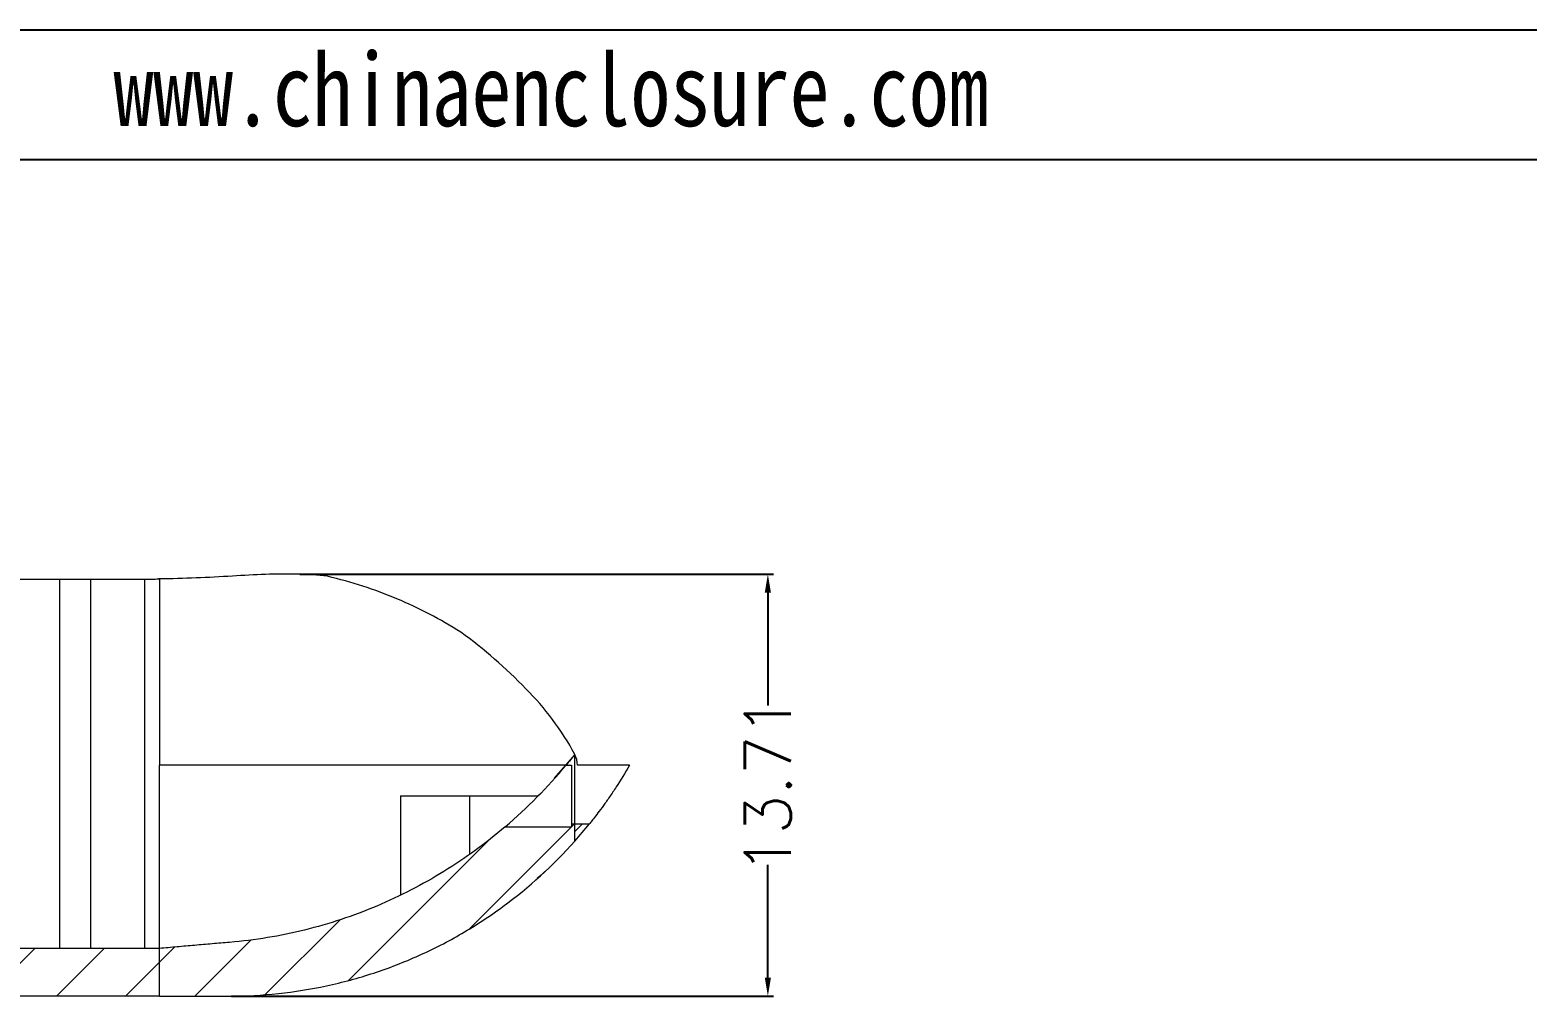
# Model space of a CAD drawing. Header units: inches. Extents: x 1582 to 2189, y 327 to 504.
# Drawn here: x 1681.12 to 1729.74, y 472.51 to 503.89 of the extents above; entities that cross this region are included whole.
import ezdxf

# ---------------------------------------------------------------- set-up
doc = ezdxf.new("R2010")
doc.units = ezdxf.units.IN
doc.header["$LTSCALE"] = 15
doc.layers.add('文字', color=81, linetype='Continuous')
doc.styles.get("Standard").update_dxf_attribs({"font": 'txt', "bigfont": 'gbcbig.shx'})
doc.styles.add('宋体', font='', dxfattribs={"width": 0.8, "height": 3.5})
doc.styles.get('宋体').set_extended_font_data('SimSun')
doc.dimstyles.new('2', dxfattribs={"dimtxt": 1.5, "dimasz": 0.6, "dimexe": 0.18, "dimexo": 0.0625, "dimgap": 0.09, "dimtad": 0, "dimdsep": 46, "dimtxsty": 'Standard', "dimcen": 0, "dimclrd": 3, "dimclre": 3, "dimadec": 0, "dimazin": 2, "dimtfac": 1, "dimtofl": 0, "dimtmove": 0, "dimatfit": 3, "dimfxl": 1, "dimtolj": 1, "dimtzin": 0, "dimarcsym": 0})
pattern_1 = [(45, (-37.5269, -52.633), (-1.122532, 1.122532), [])]

# ---------------------------------------------------------------- blocks, each defined once
blk = doc.blocks.new('*D215')
at = {"color": 3, "lineweight": -2}
for p, q in [((1689.892, 486.212), (1705.268, 486.212)), ((1705.088, 485.612), (1705.088, 481.949)), ((1705.088, 473.106), (1705.088, 476.769)), ((1687.671, 472.506), (1705.268, 472.506))]:
    blk.add_line(p, q, dxfattribs=at)
at = {"color": 3}
for points in [[(1704.988, 485.612), (1705.188, 485.612), (1705.088, 486.212)], [(1704.988, 473.106), (1705.188, 473.106), (1705.088, 472.506)]]:
    blk.add_solid(points, dxfattribs=at)
at = {"layer": 'Defpoints', "color": 0}
for p in [(1689.83, 486.212), (1687.609, 472.506), (1705.088, 472.506)]:
    blk.add_point(p, dxfattribs=at)
at = {"color": 0, "insert": (1705.088, 479.359), "char_height": 1.5, "attachment_point": 5, "rotation": 90}
blk.add_mtext('\\A1;13.71', dxfattribs=at)

msp = doc.modelspace()

# ---------------------------------------------------------------- hatches: boundary and pattern name
at = {"linetype": 'Continuous', "lineweight": 0}
h = msp.add_hatch(dxfattribs=at)
h.set_pattern_fill('ANSI31', color=4, scale=0.5, style=0)
h.set_pattern_definition(pattern_1)
edge = h.paths.add_edge_path(flags=0)
edge.add_line((1685.33, 474.052), (1685.33, 472.506))
edge.add_line((1685.33, 472.506), (1687.609, 472.506))
edge.add_spline(control_points=[(1687.609, 472.506), (1689.734, 472.506), (1691.842, 472.964), (1694.709, 474.251), (1695.632, 474.788), (1697.333, 476.036), (1698.113, 476.745), (1698.819, 477.539)], knot_values=[0, 0, 0, 0, 0.5, 0.5, 0.75, 0.75, 1, 1, 1, 1], weights=[1, 1, 1, 1, 1, 1, 1, 1], degree=3, periodic=0)
edge.add_line((1698.819, 477.539), (1698.819, 478.104))
edge.add_line((1698.819, 478.104), (1698.707, 478.104))
edge.add_line((1698.707, 478.104), (1698.707, 478.006))
edge.add_line((1698.707, 478.006), (1696.559, 478.006))
edge.add_spline(control_points=[(1696.559, 478.006), (1695.302, 476.934), (1693.903, 476.07), (1690.875, 474.792), (1689.26, 474.389), (1687.609, 474.25)], knot_values=[0, 0, 0, 0, 0.5, 0.5, 1, 1, 1, 1], weights=[1, 1, 1, 1, 1, 1], degree=3, periodic=0)
edge.add_spline(control_points=[(1687.609, 474.25), (1687.42, 474.234), (1687.043, 474.202), (1686.474, 474.153), (1685.903, 474.103), (1685.521, 474.069), (1685.33, 474.052)], knot_values=[0, 0, 0, 0, 0.25, 0.5, 0.75, 1, 1, 1, 1], weights=[1, 1, 1, 1, 1, 1, 1], degree=3, periodic=0)
h = msp.add_hatch(dxfattribs=at)
h.set_pattern_fill('ANSI31', style=0)
h.set_pattern_definition([(45, (1270.117, -27.185), (-2.245064, 2.245064), [])])
edge = h.paths.add_edge_path(flags=0)
edge.add_arc((1687.609, 487.506), 15, 318.3585, 321.1881)
edge.add_line((1699.297, 478.104), (1698.819, 478.104))
edge.add_line((1698.819, 478.104), (1698.819, 477.539))
h = msp.add_hatch(dxfattribs=at)
h.set_pattern_fill('ANSI31', color=4, scale=0.5, style=0)
h.set_pattern_definition(pattern_1)
h.paths.add_polyline_path([(1667.397, 472.506), (1685.33, 472.506), (1685.33, 474.052), (1653.369, 474.052), (1653.369, 472.506), (1666.17, 472.506), (1666.17, 472.706), (1667.397, 472.706)], flags=0)

# ---------------------------------------------------------------- linework, layer by layer
for p, q in [((1581.852, 503.888), (1832.153, 503.888)), ((1586.066, 499.674), (1827.94, 499.674))]:
    msp.add_line(p, q)
at = {"color": 7, "linetype": 'Continuous', "lineweight": 15}
for p, q in [((1680.349, 486.052), (1682.099, 486.052)), ((1682.099, 474.052), (1682.099, 486.052)), ((1682.099, 486.052), (1683.099, 486.052)), ((1683.099, 474.052), (1683.099, 486.052)), ((1683.099, 486.052), (1684.849, 486.052)), ((1684.849, 486.052), (1684.849, 474.052)), ((1684.849, 486.052), (1685.086, 486.052)), ((1685.298, 486.054), (1685.298, 486.052)), ((1685.33, 486.052), (1685.33, 480.006)), ((1685.33, 474.052), (1685.33, 480.006)), ((1698.819, 480.354), (1698.149, 479.579)), ((1698.536, 480.006), (1698.707, 480.006)), ((1698.707, 480.006), (1698.707, 478.104)), ((1698.819, 478.104), (1698.819, 480.354)), ((1700.599, 480.006), (1698.907, 480.006)), ((1693.157, 479.006), (1693.157, 475.782)), ((1693.157, 479.006), (1695.407, 479.006)), ((1695.407, 477.11), (1695.407, 479.006)), ((1695.407, 479.006), (1697.632, 479.006)), ((1697.714, 479.1), (1697.616, 479.006)), ((1696.559, 478.006), (1698.707, 478.006)), ((1698.707, 478.104), (1698.707, 478.006)), ((1698.707, 478.104), (1698.819, 478.104)), ((1698.819, 478.104), (1699.297, 478.104)), ((1698.819, 477.539), (1698.819, 478.104)), ((1698.687, 477.393), (1698.687, 477.393)), ((1697.85, 476.545), (1697.85, 476.545)), ((1693.149, 475.775), (1693.149, 475.775)), ((1685.33, 474.052), (1653.369, 474.052)), ((1685.33, 472.506), (1685.33, 474.052)), ((1693.181, 473.579), (1693.181, 473.579)), ((1685.33, 472.506), (1667.397, 472.506)), ((1685.33, 472.506), (1687.609, 472.506))]:
    msp.add_line(p, q, dxfattribs=at)
msp.add_arc((1687.609, 487.506), 15, 318.3585, 321.1881, dxfattribs=at)
for points, knots in [([(1689.83, 486.212), (1689.478, 486.215), (1689.124, 486.212), (1688.414, 486.191), (1688.057, 486.171), (1687.7, 486.147)], [0, 0, 0, 0, 0.5, 0.5, 1, 1, 1, 1]), ([(1695.115, 484.323), (1694.453, 484.744), (1693.761, 485.106), (1692.32, 485.713), (1691.57, 485.958), (1690.787, 486.14)], [0, 0, 0, 0, 0.5, 0.5, 1, 1, 1, 1]), ([(1698.819, 480.354), (1698.607, 480.757), (1698.364, 481.132), (1697.829, 481.843), (1697.539, 482.176), (1697.232, 482.489)], [0, 0, 0, 0, 0.5, 0.5, 1, 1, 1, 1]), ([(1700.599, 480.006), (1700.454, 479.754), (1700.308, 479.519), (1700.092, 479.187), (1700.019, 479.079), (1699.88, 478.878), (1699.813, 478.783), (1699.622, 478.521), (1699.507, 478.371), (1699.385, 478.215), (1699.352, 478.173), (1699.308, 478.118), (1699.297, 478.104), (1699.297, 478.104)], [0, 0, 0, 0, 0.25, 0.25, 0.375, 0.375, 0.5, 0.5, 0.75, 0.75, 0.875, 0.875, 1, 1, 1, 1]), ([(1696.559, 478.006), (1696.245, 477.738), (1695.919, 477.481), (1695.255, 476.997), (1694.915, 476.769), (1693.872, 476.125), (1693.146, 475.75), (1692.01, 475.271), (1691.622, 475.125), (1690.838, 474.864), (1690.443, 474.75), (1689.246, 474.454), (1688.434, 474.32), (1687.609, 474.25)], [0, 0, 0, 0, 0.125, 0.125, 0.25, 0.25, 0.5, 0.5, 0.625, 0.625, 0.75, 0.75, 1, 1, 1, 1]), ([(1687.609, 472.506), (1688.671, 472.506), (1689.721, 472.617), (1691.276, 472.951), (1691.788, 473.09), (1692.787, 473.418), (1693.275, 473.607), (1694.231, 474.036), (1694.698, 474.276), (1695.611, 474.807), (1696.057, 475.1), (1697.333, 476.036), (1698.113, 476.745), (1698.819, 477.539)], [0, 0, 0, 0, 0.25, 0.25, 0.375, 0.375, 0.5, 0.5, 0.625, 0.625, 0.75, 0.75, 1, 1, 1, 1]), ([(1697.848, 476.544), (1697.845, 476.542), (1697.769, 476.464), (1697.683, 476.397), (1697.6, 476.333)], [0, 0, 0, 0, 0.03426, 1, 1, 1, 1])]:
    msp.add_open_spline(points, degree=3, knots=knots, dxfattribs=at)
for points in [[(1690.787, 486.14), (1690.471, 486.184), (1690.152, 486.208), (1689.83, 486.212)], [(1685.086, 486.052), (1685.157, 486.052), (1685.227, 486.053), (1685.298, 486.054)], [(1685.33, 486.054), (1685.319, 486.054), (1685.309, 486.054), (1685.298, 486.054)], [(1685.33, 486.052), (1685.319, 486.052), (1685.309, 486.052), (1685.298, 486.052)], [(1687.7, 486.147), (1686.917, 486.098), (1686.126, 486.068), (1685.33, 486.054)], [(1697.232, 482.489), (1696.577, 483.157), (1695.876, 483.78), (1695.115, 484.323)], [(1696.559, 478.006), (1697.275, 478.616), (1697.934, 479.283), (1698.536, 480.006)], [(1698.819, 480.354), (1698.725, 480.236), (1698.631, 480.12), (1698.536, 480.006)], [(1698.907, 480.006), (1698.906, 480.127), (1698.875, 480.246), (1698.819, 480.354)], [(1687.609, 474.25), (1687.42, 474.234), (1687.043, 474.202), (1686.474, 474.153), (1685.903, 474.103), (1685.521, 474.069), (1685.33, 474.052)]]:
    msp.add_open_spline(points, degree=3, dxfattribs=at)
at = {"color": 8, "linetype": 'Continuous', "lineweight": 15}
msp.add_open_spline([(1698.513, 480.006), (1697.846, 480.006), (1696.41, 480.006), (1694.092, 480.006), (1691.767, 480.006), (1689.553, 480.006), (1687.467, 480.006), (1686.045, 480.006), (1685.33, 480.006)], degree=3, knots=[0, 0, 0, 0, 0.1642946, 0.3535703, 0.5437228, 0.6942758, 0.846245, 1, 1, 1, 1], dxfattribs=at)

# ---------------------------------------------------------------- texts
at = {"layer": '文字', "color": 0, "insert": (1683.84, 503.138), "char_height": 2.37322, "width": 41.69527, "attachment_point": 1, "style": '宋体'}
msp.add_mtext('www.chinaenclosure.com', dxfattribs=at)

# ---------------------------------------------------------------- dimensions: what is measured, and where the dimension line sits
dim = msp.add_linear_dim(base=(1705.088, 472.506), p1=(1689.83, 486.212), p2=(1687.609, 472.506), angle=90, dimstyle='2')
dim.commit()
dim.dimension.update_dxf_attribs({"geometry": '*D215', "text_midpoint": (1705.088, 479.359)})

doc.saveas('drawing.dxf')
